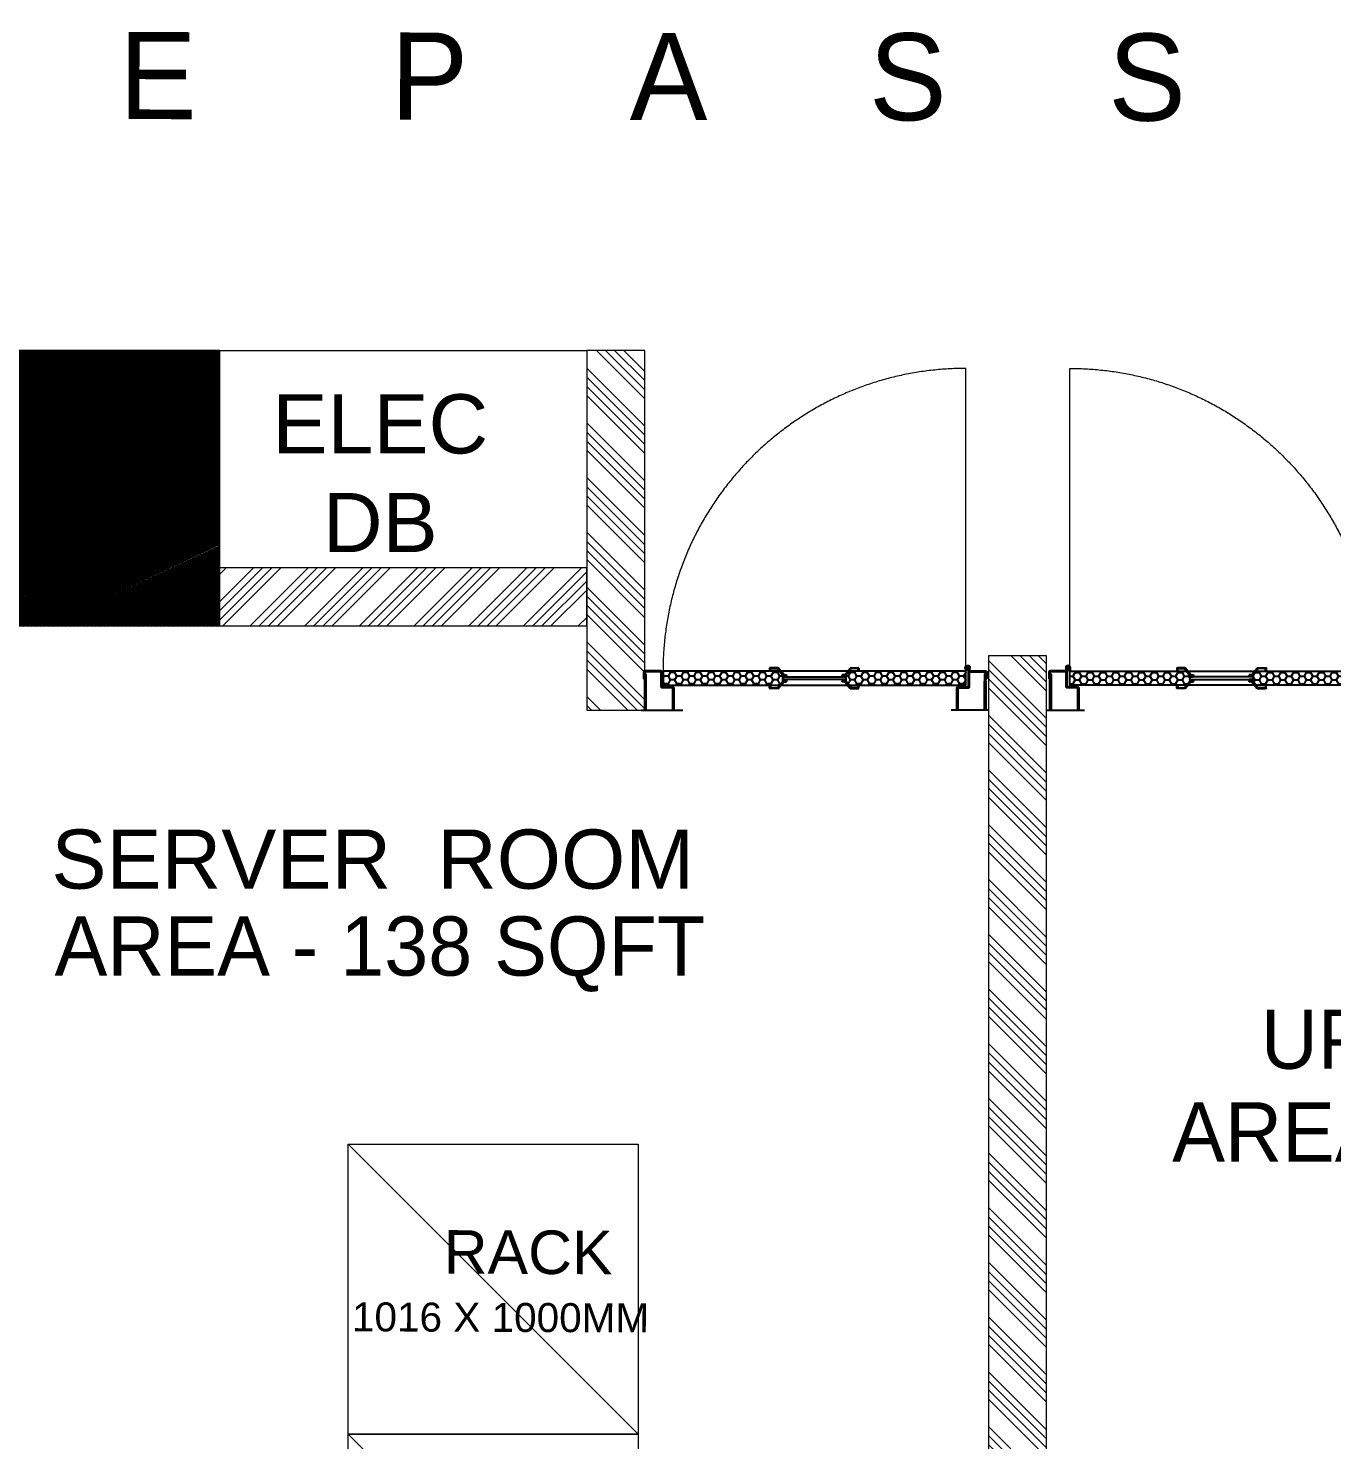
# Model space of a CAD drawing. Header units: millimetres. Extents: x -774950 to -670403, y -1165325 to -1109738.
# Drawn here: x -715963 to -711468, y -1142895 to -1138029 of the extents above; entities that cross this region are included whole.
import ezdxf

# ---------------------------------------------------------------- set-up
doc = ezdxf.new("R2010")
doc.units = ezdxf.units.MM
doc.header["$LTSCALE"] = 3000
doc.header["$MEASUREMENT"] = 0
for name, pattern in [('( Hidden )', [0.375, 0.25, -0.125]), ('CENTER', [50.8, 31.75, -6.35, 6.35, -6.35]), ('DASHED', [0.75, 0.5, -0.25])]:
    doc.linetypes.add(name, pattern=pattern)
doc.layers.get('0').update_dxf_attribs({"linetype": 'CONTINUOUS'})
for name, color, linetype, lineweight in [('150 mm WALL', 134, 'CONTINUOUS', 25), ('A-EQUIPMENT', 252, 'CONTINUOUS', 15), ('A-FURN-LOOSE', 24, 'CONTINUOUS', 18), ('A-WALL', 26, 'CONTINUOUS', 25), ('AR_01_WALL', 134, 'CONTINUOUS', 20), ('ELEVATION_01', 254, 'CONTINUOUS', 13), ('T-LAYOUT', 7, 'CONTINUOUS', 13), ('TAGING', 253, 'CONTINUOUS', 5), ('TOA_DOOR', 7, 'CONTINUOUS', 25)]:
    doc.layers.add(name, color=color, linetype=linetype, lineweight=lineweight)
for name, color, linetype in [('PASSAGE LINEOUT', 7, 'CONTINUOUS'), ('STIFFNER', 7, 'CONTINUOUS'), ('STR_COL', 3, 'CONTINUOUS'), ('str_col_hatch', 8, 'CONTINUOUS')]:
    doc.layers.add(name, color=color, linetype=linetype)
doc.styles.add('ARIAL', font='arial.ttf')
doc.styles.add('CENTURY GOTHIC', font='GOTHIC.TTF')
pattern_1 = [(135, (951725.34, 6184.83), (-94.29269, -94.29269), []), (135, (951725.34, 6216.26), (-94.29269, -94.29269), []), (135, (951725.34, 6247.69), (-94.29269, -94.29269), []), (135, (951725.34, 6279.12), (-94.29269, -94.29269), [])]

# ---------------------------------------------------------------- blocks, each defined once
blk = doc.blocks.new('vw layout final block')
at = {"layer": 'str_col_hatch', "linetype": 'Continuous'}
h = blk.add_hatch(dxfattribs=at)
h.set_pattern_fill('ANSI31', color=256, scale=50, angle=340, style=0)
h.set_pattern_definition([(25, (-15832.223, -471116.0655), (-2.641364136, 5.66442367), [])])
h.paths.add_polyline_path([(-590336.2, -1047049), (-590811.2, -1047049), (-590811.2, -1047524), (-590336.2, -1047524)])
h.paths.add_polyline_path([(-590811.2, -1047049), (-591286.2, -1047049), (-591286.2, -1047524), (-590811.2, -1047524)])
h.paths.add_polyline_path([(-590811.2, -1046574), (-591286.2, -1046574), (-591286.2, -1047049), (-590811.2, -1047049)])
h.paths.add_polyline_path([(-590336.2, -1046574), (-590811.2, -1046574), (-590811.2, -1047049), (-590336.2, -1047049)])
at = {"layer": 'STR_COL'}
blk.add_lwpolyline([(-591286.2, -1047524), (-591286.2, -1046574), (-590336.2, -1046574), (-590336.2, -1047524), (-591286.2, -1047524)], dxfattribs=at)
blk = doc.blocks.new('*U145')
at = {"layer": 'AR_01_WALL'}
h = blk.add_hatch(dxfattribs=at)
h.set_pattern_fill('ANSI34', color=8, scale=7, angle=90)
h.set_pattern_definition(pattern_1)
h.paths.add_polyline_path([(284136.8, 139951.4), (287819.6, 139951.4), (287819.6, 139751.4), (284136.8, 139751.4)])
blk.add_lwpolyline([(284136.8, 139951.4), (287819.6, 139951.4), (287819.6, 139751.4), (284136.8, 139751.4), (284136.8, 139951.4)], dxfattribs=at)
blk = doc.blocks.new('*U178')
at = {"layer": 'AR_01_WALL'}
h = blk.add_hatch(dxfattribs=at)
h.set_pattern_fill('ANSI34', color=8, scale=7, angle=90)
h.set_pattern_definition(pattern_1)
h.paths.add_polyline_path([(284136.8, 139951.4), (285404.2, 139951.4), (285404.2, 139751.4), (284136.8, 139751.4)])
blk.add_lwpolyline([(284136.8, 139951.4), (285404.2, 139951.4), (285404.2, 139751.4), (284136.8, 139751.4), (284136.8, 139951.4)], dxfattribs=at)
blk = doc.blocks.new('zw$8F63')
h = blk.add_hatch()
h.set_pattern_fill('HONEY', color=17, scale=120.476264, style=0)
h.set_pattern_definition([(0, (-137632.77, -39685.348), (22.5892995, 13.0419382), [15.059533, -30.119066]), (120, (-137632.77, -39685.348), (-22.5892995, 13.0419382), [15.059533, -30.119066]), (60, (-137632.77, -39685.348), (8e-15, 26.0838763), [-30.119066, 15.059533])])
h.paths.add_polyline_path([(726.2, 400.6), (726.2, 405.7), (725.5, 405.7), (737.5, 420.6), (1147.4, 420.6), (1147.4, 371.4), (737.5, 371.4), (725.5, 386.3), (726.2, 386.3)])
h.paths.add_polyline_path([(82.8, 371.4), (82.8, 420.6), (492.7, 420.6), (504.7, 405.7), (504.1, 405.7), (504.1, 386.3), (504.7, 386.3), (492.7, 371.4)])
h = blk.add_hatch(color=256)
h.paths.add_polyline_path([(508, 391.4), (504.1, 391.4), (504.1, 386.3), (508, 386.3)])
h.paths.add_polyline_path([(508, 391.4), (508, 386.3), (517.6, 386.3), (517.6, 391.4)])
h.paths.add_polyline_path([(508, 405.7), (508, 400.6), (517.6, 400.6), (517.6, 405.7)])
h.paths.add_polyline_path([(508, 405.7), (504.1, 405.7), (504.1, 400.6)])
h.paths.add_polyline_path([(508, 405.7), (504.1, 400.6), (508, 400.6)], flags=17)
h = blk.add_hatch(color=256)
h.paths.add_polyline_path([(726.2, 386.3), (726.2, 391.4), (712.6, 391.4), (712.6, 386.3)])
h.paths.add_polyline_path([(712.6, 405.7), (712.6, 400.6), (726.2, 400.6), (726.2, 405.7)])
h = blk.add_hatch()
h.set_pattern_fill('ANSI31', color=256, scale=0.488668, style=0)
h.set_pattern_definition([(135, (5763.79628, -4405.818197), (0.04319257606, 0.04319257606), [])])
h.paths.add_polyline_path([(79.4, 367, 0.532821), (68.3, 359.6, 0.532821), (79.4, 352.1)])
h.paths.add_polyline_path([(79.4, 367), (79.4, 352.1, 0.304783), (84.4, 359.6, 0.304783)])
h.paths.add_polyline_path([(83.1, 370.3), (79.4, 370.3), (79.4, 367, -0.152617), (83.1, 364)])
h.paths.add_polyline_path([(73.3, 370.3), (69.6, 370.3), (69.6, 364, -0.152617), (73.3, 367)])
at = {"linetype": 'CENTER', "ltscale": 1000}
for p, q in [((0, 508.4), (134, 508.4)), ((0, 508.4), (134, 508.4)), ((1223.7, 508.4, -5.7), (1077.6, 508.4, -5.7)), ((1223.7, 508.4, -5.7), (1077.6, 508.4, -5.7)), ((1223.7, 508.4, -5.7), (1077.6, 508.4, -5.7)), ((1223.7, 508.4, -5.7), (1077.6, 508.4, -5.7))]:
    blk.add_line(p, q, dxfattribs=at)
for p, q in [((8.2, 398.4), (11.9, 398.4)), ((1215.5, 398.4, -5.7), (1211.9, 398.4, -5.7)), ((69.6, 364), (69.6, 370.3)), ((73.3, 370.3), (73.3, 367)), ((79.4, 370.3), (79.4, 367)), ((83.1, 364), (83.1, 370.3))]:
    blk.add_line(p, q)
for points in [[(114.6, 508.4), (114.6, 429.9, -0.414214), (110.7, 426), (73.3, 426), (73.3, 374.2, -0.414214), (69.4, 370.3), (12.1, 370.3, -0.414214), (8.2, 374.2), (8.2, 398.4)], [(110.9, 508.4), (110.9, 431.6, -0.414214), (109, 429.7), (73.5, 429.7, 0.414214), (69.6, 425.8), (69.6, 375.9, -0.414214), (67.7, 374), (13.8, 374, -0.414214), (11.9, 375.9), (11.9, 398.4)]]:
    blk.add_lwpolyline(points, format="xyb")
for points in [[(11.9, 508.4), (11.9, 381.4), (16.4, 381.4), (16.4, 508.4)], [(11.9, 406), (11.9, 508.4)], [(16.4, 508.4), (16.4, 406)], [(110.9, 431.6), (110.9, 508.4)], [(114.6, 429.9), (114.6, 508.4)], [(11.9, 425.5), (11.9, 403.1)]]:
    blk.add_lwpolyline(points)
at = {"elevation": -5.7}
for points in [[(1109.1, 508.4), (1109.1, 429.9, 0.414214), (1113.1, 426), (1148.5, 426, -0.414214), (1150.4, 424.1), (1150.4, 374.2, 0.414214), (1154.3, 370.3), (1211.6, 370.3, 0.414214), (1215.5, 374.2), (1215.5, 398.4)], [(1112.8, 508.4), (1112.8, 429.7), (1150.2, 429.7, -0.414214), (1154.1, 425.8), (1154.1, 374), (1209.9, 374, 0.414214), (1211.9, 375.9), (1211.9, 398.4)]]:
    blk.add_lwpolyline(points, format="xyb", dxfattribs=at)
for points in [[(1109.1, 429.9), (1109.1, 508.4)], [(1112.8, 429.7), (1112.8, 508.4)], [(1211.9, 508.4), (1211.9, 381.4), (1207.3, 381.4), (1207.3, 508.4)], [(1211.9, 425.5), (1211.9, 403.1)]]:
    blk.add_lwpolyline(points, dxfattribs=at)
at = {"color": 9}
blk.add_lwpolyline([(1147.4, 420.6), (82.8, 420.6), (82.8, 371.4), (1147.4, 371.4)], close=True, dxfattribs=at)
blk.add_circle((76.3, 359.6), 8.08)
at = {"layer": 'ELEVATION_01', "linetype": 'DASHED', "ltscale": 50}
blk.add_lwpolyline([(82.9, 370.2), (82.8, -693.1, 0.414213), (1147.4, 371.4)], format="xyb", dxfattribs=at)
at = {"layer": 'STIFFNER', "color": 181}
for p, q in [((459, 430.9), (459, 420.6)), ((487.3, 432.6), (460.7, 432.6)), ((461.7, 420.6), (461.7, 428.1)), ((463.5, 429.8), (484.5, 429.8)), ((486.2, 428.7), (504.7, 405.7)), ((507.3, 409.6), (488.9, 431.5)), ((509, 408.5), (517.6, 408.5)), ((517.6, 408.5), (517.6, 405.7)), ((721.3, 408.5), (712.6, 408.5)), ((712.6, 408.5), (712.6, 405.7)), ((722.9, 409.6), (741.3, 431.5)), ((744.1, 428.7), (725.5, 405.7)), ((742.9, 432.6), (771.1, 432.6)), ((768.3, 429.8), (745.7, 429.8)), ((770, 420.6), (770, 428.1)), ((772.8, 420.6), (770, 420.6)), ((772.8, 430.9), (772.8, 420.6)), ((459, 361.1), (459, 371.4)), ((487.3, 359.4), (460.7, 359.4)), ((461.7, 371.4), (461.7, 363.9)), ((463.5, 362.2), (484.5, 362.2)), ((486.2, 363.3), (504.7, 386.3)), ((507.3, 382.4), (488.9, 360.5)), ((509, 383.5), (517.6, 383.5)), ((517.6, 383.5), (517.6, 386.3)), ((712.6, 383.5), (712.6, 386.3)), ((721.3, 383.5), (712.6, 383.5)), ((722.9, 382.4), (741.3, 360.5)), ((744.1, 363.3), (725.5, 386.3)), ((742.9, 359.4), (771.1, 359.4)), ((768.3, 362.2), (745.7, 362.2)), ((770, 371.4), (770, 363.9)), ((772.8, 361.1), (772.8, 371.4))]:
    blk.add_line(p, q, dxfattribs=at)
at = {"layer": 'STIFFNER'}
for p, q in [((508, 405.7), (504.1, 400.6)), ((504.1, 386.3), (504.1, 405.7)), ((504.1, 405.7), (508, 405.7)), ((504.1, 400.6), (517.6, 400.6)), ((517.6, 405.7), (508, 405.7)), ((508, 405.7), (508, 400.6)), ((517.6, 400.6), (517.6, 405.7)), ((712.6, 400.6), (712.6, 405.7)), ((712.6, 405.7), (726.2, 405.7)), ((726.2, 400.6), (712.6, 400.6)), ((726.2, 405.7), (726.2, 400.6)), ((504.1, 391.4), (517.6, 391.4)), ((508, 386.3), (504.1, 386.3)), ((517.6, 386.3), (504.7, 386.3)), ((508, 391.4), (508, 386.3)), ((517.6, 391.4), (517.6, 386.3)), ((726.2, 391.4), (712.6, 391.4)), ((712.6, 391.4), (712.6, 386.3)), ((712.6, 386.3), (726.2, 386.3)), ((726.2, 386.3), (726.2, 391.4))]:
    blk.add_line(p, q, dxfattribs=at)
at = {"layer": 'STIFFNER', "color": 4}
for p, q in [((504.1, 400.6), (726.2, 400.6)), ((504.1, 391.4), (504.1, 400.6)), ((726.2, 400.6), (726.2, 391.4)), ((726.2, 391.4), (504.1, 391.4)), ((725.9, 391.4), (726.2, 391.6))]:
    blk.add_line(p, q, dxfattribs=at)
at = {"layer": 'STIFFNER', "color": 7}
for p, q in [((726.2, 386.3), (726.2, 405.7)), ((726.2, 405.7), (726.2, 400.6)), ((726.2, 391.4), (726.2, 386.3))]:
    blk.add_line(p, q, dxfattribs=at)
at = {"layer": 'STIFFNER', "color": 181}
for centre, start, end in [((460.7, 430.9), 90, 180), ((463.5, 428.1), 90, 180), ((484.5, 428.1), 21.0197, 90), ((487.3, 430.9), 21.2946, 90), ((509, 410.3), 201.2946, 270), ((721.3, 410.3), 270, 338.7054), ((742.9, 430.9), 90, 158.7054), ((745.7, 428.1), 90, 158.9803), ((768.3, 428.1), 0, 90), ((771.1, 430.9), 0, 90), ((460.7, 361.1), 180, 270), ((463.5, 363.9), 180, 270), ((484.5, 363.9), 270, 338.9803), ((487.3, 361.1), 270, 338.7054), ((509, 381.7), 90, 158.7054), ((721.3, 381.7), 21.2946, 90), ((742.9, 361.1), 201.2946, 270), ((745.7, 363.9), 201.0197, 270), ((768.3, 363.9), 270, 0), ((771.1, 361.1), 270, 0)]:
    blk.add_arc(centre, 1.73, start, end, dxfattribs=at)
blk = doc.blocks.new('*U175')
at = {"layer": 'AR_01_WALL'}
h = blk.add_hatch(dxfattribs=at)
h.set_pattern_fill('ANSI34', color=8, scale=7, angle=90)
h.set_pattern_definition(pattern_1)
h.paths.add_polyline_path([(284136.8, 139951.4), (285377.1, 139951.4), (285377.1, 139751.4), (284136.8, 139751.4)])
blk.add_lwpolyline([(284136.8, 139951.4), (285377.1, 139951.4), (285377.1, 139751.4), (284136.8, 139751.4), (284136.8, 139951.4)], dxfattribs=at)

msp = doc.modelspace()

# ---------------------------------------------------------------- linework, layer by layer
at = {"layer": 'A-FURN-LOOSE', "color": 18, "linetype": '( Hidden )', "lineweight": 5, "ltscale": 5, "true_color": 0x000000}
for p, q in [((-714859.7, -1141875.6, 0), (-713859.7, -1142875.6, 0)), ((-714859.7, -1142875.6, 0), (-713859.7, -1143875.6, 0))]:
    msp.add_line(p, q, dxfattribs=at)
at = {"layer": 'A-FURN-LOOSE', "color": 217, "lineweight": 5, "true_color": 0x93278f, "elevation": 0}
for points in [[(-714859.7, -1141875.6), (-713859.7, -1141875.6), (-713859.7, -1142875.6), (-714859.7, -1142875.6)], [(-714859.7, -1142875.6), (-713859.7, -1142875.6), (-713859.7, -1143875.6), (-714859.7, -1143875.6)]]:
    msp.add_lwpolyline(points, close=True, dxfattribs=at)
at = {"layer": 'TAGING', "linetype": 'Continuous', "elevation": 0}
msp.add_lwpolyline([(-715304.2, -1139139.7), (-714036.8, -1139139.7), (-714036.8, -1139889.6), (-715304.2, -1139889.6)], close=True, dxfattribs=at)

# ---------------------------------------------------------------- block references
at = {"layer": '150 mm WALL', "lineweight": 25, "xscale": -1, "rotation": 270}
for name, p in [('*U175', (-853788.2, -1424516.8, -5.6)), ('*U145', (-852403.4, -1428012.4, 0))]:
    msp.add_blockref(name, p, dxfattribs=at)
at = {"layer": '150 mm WALL', "lineweight": 25, "xscale": -1}
msp.add_blockref('*U178', (-429900.1, -1279841, -5.6), dxfattribs=at)
at = {"layer": 'A-WALL', "linetype": 'Continuous'}
msp.add_blockref('vw layout final block', (-124968, -92565.7, 0), dxfattribs=at)
at = {"layer": 'TOA_DOOR', "yscale": 0.9806010923130796, "zscale": 0.9806010923130796, "rotation": 180}
for p, xscale in [((-712648.8, -1139881.5, 0), 0.9806010923130796), ((-712452, -1139881.5, 0), -0.9806010923130796)]:
    msp.add_blockref('zw$8F63', p, dxfattribs=dict(at, xscale=xscale))

# ---------------------------------------------------------------- texts
at = {"layer": 'A-EQUIPMENT', "insert": (-714845.4, -1142171, 0), "char_height": 150, "width": 1196.384, "attachment_point": 1, "rotation": 359.7727, "style": 'ARIAL'}
msp.add_mtext('\\pi315.53513;RACK\\P\\pi0;{\\H0.66667x;\\C1;1016 X 1000MM}', dxfattribs=at)
at = {"layer": 'PASSAGE LINEOUT', "insert": (-722114.3, -1138336.8, 0), "char_height": 300, "width": 16925.289, "attachment_point": 7, "rotation": 359.9139, "style": 'CENTURY GOTHIC'}
msp.add_mtext('1   8  0   0      M    M       W    I    D    E      P     A     S     S     A     G    E', dxfattribs=at)
msp.add_mtext('1   8  0   0      M    M       W    I    D    E      P     A     S     S     A     G    E', dxfattribs=at)
at = {"layer": 'T-LAYOUT', "char_height": 203.971, "attachment_point": 2, "style": 'CENTURY GOTHIC'}
for s, insert, width in [('{\\fArial|b0|i0|c0|p34;\\C0;ELEC DB}', (-714748.9, -1139290.9, 0), 876.498), ('{\\fArial|b0|i0|c0|p34;\\C0;SERVER  ROOM}', (-714774.8, -1140791.3), 5989.609), ('{\\C0;AREA - 138 SQFT}', (-714750.4, -1141091), 3082.636), ('{\\C0;UPS  ROOM}', (-710932.2, -1141412.2), 5989.609), ('{\\C0;AREA - 149 SQFT}', (-710896.4, -1141731.8), 3082.636)]:
    msp.add_mtext(s, dxfattribs=dict(at, insert=insert, width=width))

doc.saveas('drawing.dxf')
